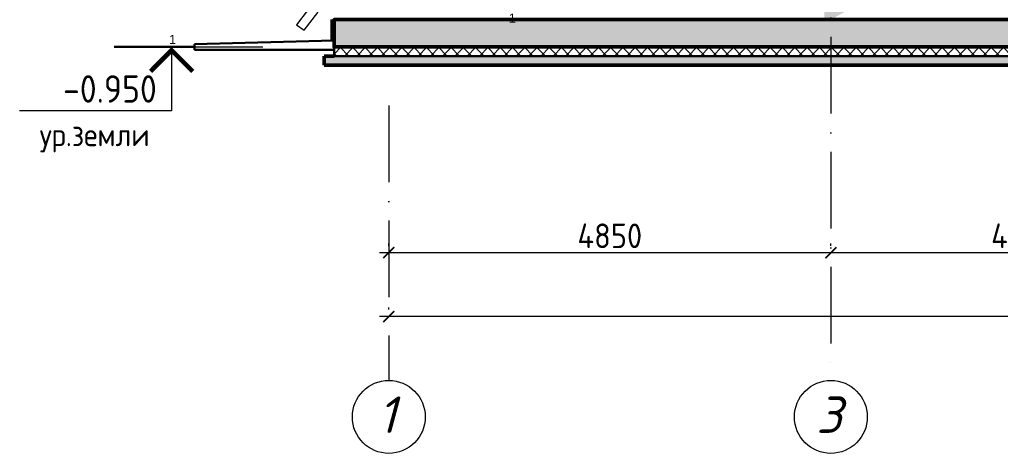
# Model space of a CAD drawing. Header units: millimetres. Extents: x 854812 to 1164625, y 589925 to 823301.
# Drawn here: x 854812 to 865572, y 751241 to 755996 of the extents above; entities that cross this region are included whole.
import ezdxf
from ezdxf.enums import TextEntityAlignment as Align

# ---------------------------------------------------------------- set-up
doc = ezdxf.new("R2010")
doc.units = ezdxf.units.MM
doc.linetypes.add('ACAD_ISO10W100', pattern=[18, 12, -3, 0, -3])
doc.linetypes.add('JIS_08_15', pattern=[17.25, 15, -0.75, 0.75, -0.75])
doc.layers.get('Defpoints').update_dxf_attribs({"color": 40})
for name, color, linetype, lineweight in [('АР_Текст_отметки высот', 95, 'Continuous', 9), ('оси', 50, 'JIS_08_15', 9), ('перекрытия', 36, 'Continuous', 30), ('размеры', 215, 'Continuous', 13), ('стены', 172, 'Continuous', 30), ('текст', 7, 'Continuous', 13), ('ФАСАД', 7, 'Continuous', 13), ('фундаменты', 52, 'Continuous', 50), ('ШТРИХ', 142, 'Continuous', 13)]:
    doc.layers.add(name, color=color, linetype=linetype, lineweight=lineweight)
doc.styles.add('GOST 2.304', font='isocpeur.ttf', dxfattribs={"width": 0.9})
doc.styles.add('Isocpeur', font='isocpeui.ttf')
doc.styles.get("Standard").update_dxf_attribs({"font": 'arial.ttf'})
doc.dimstyles.new('1', dxfattribs={"dimscale": 100, "dimtxt": 2.7, "dimasz": 1.2, "dimexe": 1, "dimexo": 1, "dimgap": 0.5, "dimtad": 1, "dimdec": 0, "dimzin": 0, "dimdsep": 46, "dimtxsty": 'GOST 2.304', "dimblk": 'ARCHTICK', "dimcen": 0.09, "dimdle": 1, "dimclrd": 256, "dimclre": 256, "dimclrt": 7, "dimadec": 0, "dimazin": 0, "dimtfac": 1, "dimtdec": 0, "dimtmove": 1, "dimatfit": 3, "dimldrblk": 'ARCHTICK', "dimfxl": 100, "dimtolj": 1, "dimtzin": 0, "dimlwd": 5, "dimlwe": 5, "dimarcsym": 1})

# ---------------------------------------------------------------- blocks, each defined once
blk = doc.blocks.new('_ArchTick')
at = {"color": 0, "linetype": 'ByBlock', "const_width": 0.15}
blk.add_lwpolyline([(-0.5, -0.5), (0.5, 0.5)], dxfattribs=at)
blk = doc.blocks.new('*D387')
at = {"layer": 'Defpoints', "color": 0}
for p in [(858862, 752741), (858862, 752718), (876032, 752718)]:
    blk.add_point(p, dxfattribs=at)
at = {"layer": 'размеры', "lineweight": 5}
for p, q in [((858862, 752818), (858862, 752841)), ((876032, 752818), (876032, 752841)), ((876132, 752741), (858762, 752741))]:
    blk.add_line(p, q, dxfattribs=at)
at = {"layer": 'размеры', "lineweight": 5, "xscale": 120, "yscale": 120, "zscale": 120, "rotation": 180}
blk.add_blockref('_ArchTick', (858862, 752741), dxfattribs=at)
at = {"layer": 'размеры', "lineweight": 5, "xscale": 120, "yscale": 120, "zscale": 120}
blk.add_blockref('_ArchTick', (876032, 752741), dxfattribs=at)
at = {"layer": 'размеры', "color": 7, "insert": (867278, 752926), "char_height": 270, "attachment_point": 5, "style": 'GOST 2.304'}
blk.add_mtext('\\A1;17170', dxfattribs=at)
blk = doc.blocks.new('*D390')
at = {"layer": 'Defpoints', "color": 0}
for p in [(863712, 753441), (863712, 753418), (867822, 753418)]:
    blk.add_point(p, dxfattribs=at)
at = {"layer": 'размеры', "lineweight": 5}
for p, q in [((863712, 753518), (863712, 753541)), ((867822, 753518), (867822, 753541)), ((867922, 753441), (863612, 753441))]:
    blk.add_line(p, q, dxfattribs=at)
at = {"layer": 'размеры', "lineweight": 5, "xscale": 120, "yscale": 120, "zscale": 120, "rotation": 180}
blk.add_blockref('_ArchTick', (863712, 753441), dxfattribs=at)
at = {"layer": 'размеры', "lineweight": 5, "xscale": 120, "yscale": 120, "zscale": 120}
blk.add_blockref('_ArchTick', (867822, 753441), dxfattribs=at)
at = {"layer": 'размеры', "color": 7, "insert": (865767, 753626), "char_height": 270, "attachment_point": 5, "style": 'GOST 2.304'}
blk.add_mtext('\\A1;4110', dxfattribs=at)
blk = doc.blocks.new('*D391')
at = {"layer": 'Defpoints', "color": 0}
for p in [(858862, 753441), (858862, 753418), (863712, 753418)]:
    blk.add_point(p, dxfattribs=at)
at = {"layer": 'размеры', "lineweight": 5}
for p, q in [((858862, 753518), (858862, 753541)), ((863712, 753518), (863712, 753541)), ((863812, 753441), (858762, 753441))]:
    blk.add_line(p, q, dxfattribs=at)
at = {"layer": 'размеры', "lineweight": 5, "xscale": 120, "yscale": 120, "zscale": 120, "rotation": 180}
blk.add_blockref('_ArchTick', (858862, 753441), dxfattribs=at)
at = {"layer": 'размеры', "lineweight": 5, "xscale": 120, "yscale": 120, "zscale": 120}
blk.add_blockref('_ArchTick', (863712, 753441), dxfattribs=at)
at = {"layer": 'размеры', "color": 7, "insert": (861287, 753626), "char_height": 270, "attachment_point": 5, "style": 'GOST 2.304'}
blk.add_mtext('\\A1;4850', dxfattribs=at)
blk = doc.blocks.new('*U353')
at = {"color": 7, "linetype": 'Continuous', "lineweight": 15}
for p, q in [((-12, 0), (-10, 0)), ((-10, 0), (-10, -7)), ((-10, 0), (0, 0)), ((-10, -7), (-26.68, -7))]:
    blk.add_line(p, q, dxfattribs=at)
at = {"color": 7, "linetype": 'Continuous', "lineweight": 15, "const_width": 0.5}
blk.add_lwpolyline([(-7.67, -2.68), (-10, -0.35), (-12.32, -2.68)], dxfattribs=at)
at = {"color": 7, "linetype": 'Continuous', "lineweight": 15, "style": 'GOST 2.304', "width": 0.9, "flags": 8}
blk.add_attdef('+OTM', text='', height=3, rotation=360, dxfattribs=at).set_placement((-20.16, -7), align=Align.BOTTOM_LEFT)
at = {"color": 7, "linetype": 'Continuous', "lineweight": 15, "flags": 8}
blk.add_attdef('YRZ', text='', height=3, rotation=360, dxfattribs=at).set_placement((-21.03, -11.62), align=Align.BOTTOM_LEFT)
at = {"layer": 'Defpoints', "color": 5, "linetype": 'Continuous', "flags": 8}
blk.add_attdef('M', text='', height=1, rotation=360, dxfattribs=at).set_placement((-9.9, 1.33), align=Align.TOP_CENTER)
blk = doc.blocks.new('*U408')
at = {"color": 7, "linetype": 'Continuous', "lineweight": 15}
for p, q in [((10, 0), (10, 7)), ((10, 7), (25.36, 7)), ((10, 0), (0, 0)), ((12, 0), (10, 0))]:
    blk.add_line(p, q, dxfattribs=at)
at = {"color": 7, "linetype": 'Continuous', "lineweight": 15, "const_width": 0.5}
blk.add_lwpolyline([(7.67, 2.67), (10, 0.35), (12.32, 2.67)], dxfattribs=at)
at = {"color": 7, "linetype": 'Continuous', "lineweight": 15, "style": 'GOST 2.304', "width": 0.9, "flags": 8}
blk.add_attdef('+OTM', text='', height=3, dxfattribs=at).set_placement((11.65, 7), align=Align.BOTTOM_LEFT)
at = {"layer": 'Defpoints', "color": 5, "linetype": 'Continuous', "flags": 8}
blk.add_attdef('M', text='', height=1, rotation=360, dxfattribs=at).set_placement((10, -0.33), align=Align.TOP_CENTER)

msp = doc.modelspace()

# ---------------------------------------------------------------- hatches: boundary and pattern name
at = {"layer": 'ШТРИХ', "ltscale": 0.1}
h = msp.add_hatch(dxfattribs=at)
h.set_pattern_fill('ANSI35', color=256, scale=15, style=0)
h.paths.add_polyline_path([(867442.4, 756496), (864241.5, 756496), (864241.5, 756329.3), (863941.5, 756329.3), (863941.5, 756162.6), (863712.4, 756162.6), (863712.4, 755996.1), (864342.2, 756346), (867442.4, 756346)], flags=17)
h.paths.add_polyline_path([(863712.4, 756162.6), (863641.5, 756162.6), (863641.5, 755996), (863712.1, 755996), (863712.4, 755996.1)])
h.paths.add_polyline_path([(863712.4, 755996), (858262.1, 755996), (858262.1, 755696), (863712.4, 755696)])
h.paths.add_polyline_path([(867822.4, 756496), (867442.4, 756496), (867442.4, 755996), (863712.4, 755996), (863712.4, 755696), (867822.4, 755696)])
h.paths.add_polyline_path([(870612.4, 755996), (867822.4, 755996), (867822.4, 755696), (870612.4, 755696)])
h.paths.add_polyline_path([(870612.4, 755596), (867822.4, 755596), (867822.4, 755496), (870612.4, 755496)])
h.paths.add_polyline_path([(867822.4, 755596), (863712.4, 755596), (863712.4, 755496), (867822.4, 755496)])
h.paths.add_polyline_path([(863712.4, 755596), (858262.1, 755596), (858154.1, 755596), (858154.1, 755496), (863712.4, 755496)])
h.paths.add_polyline_path([(874832.4, 755996), (870992.4, 755996), (870992.4, 756496), (870612.4, 756496), (870612.4, 755996), (870612.4, 755696), (874832.4, 755696)])
h.paths.add_polyline_path([(874832.4, 755596), (870612.4, 755596), (870612.4, 755496), (874832.4, 755496)])
h.paths.add_polyline_path([(875540.6, 755596), (875432.6, 755596), (874832.4, 755596), (874832.4, 755496), (875540.6, 755496)])
h.paths.add_polyline_path([(875332.6, 756296), (875432.6, 756296), (875432.6, 756496), (875372.4, 756496), (874832.6, 756496), (874832.6, 755996), (874832.4, 755996), (874832.4, 755696), (875332.6, 755696)])
h = msp.add_hatch(dxfattribs=at)
h.set_pattern_fill('ANSI37', color=256, scale=30, style=0)
h.paths.add_polyline_path([(875432.6, 756296), (875332.6, 756296), (875332.6, 755696), (874832.4, 755696), (874832.4, 755596), (875432.6, 755596)])
h.paths.add_polyline_path([(874832.4, 755696), (858262.1, 755696), (858262.1, 755596), (874832.4, 755596)])

# ---------------------------------------------------------------- linework, layer by layer
at = {"layer": 'оси', "color": 7, "linetype": 'ACAD_ISO10W100', "ltscale": 70}
for p, q in [((863712.4, 759586.4, 0), (863712.4, 752041.3, 0)), ((858862.1, 755053.9, 0), (858862.3, 752041.3, 0))]:
    msp.add_line(p, q, dxfattribs=at)
at = {"layer": 'перекрытия', "ltscale": 50, "elevation": 0}
for points in [[(858232.1, 755996), (858232.1, 755766)], [(858262.1, 755796), (858262.1, 755796), (858262.1, 755596), (875432.6, 755596)]]:
    msp.add_lwpolyline(points, dxfattribs=at)
at = {"layer": 'стены', "ltscale": 0.1}
for p, q in [((858262.1, 755766.7, 0), (856732.1, 755727, 0)), ((856732.1, 755727, 0), (856732.1, 755664.4, 0)), ((855847.6, 755696, 0), (856732.1, 755696, 0)), ((856732.1, 755664.4, 0), (858262.1, 755664.4, 0))]:
    msp.add_line(p, q, dxfattribs=at)
at = {"layer": 'текст', "color": 7}
for centre in [(858862.3, 751641.3, 0), (863712.4, 751641.3, 0)]:
    msp.add_circle(centre, 400, dxfattribs=at)
at = {"layer": 'ФАСАД', "color": 7, "ltscale": 0.4, "elevation": 0}
msp.add_lwpolyline([(857978, 758991), (857978, 756105.6), (857851.3, 755939.9), (857934, 755879.2), (858083.8, 756075.2), (858083.8, 759030.4)], dxfattribs=at)
at = {"layer": 'фундаменты', "ltscale": 75}
for p, q in [((858154.1, 755596, 0), (858154.1, 755496, 0)), ((858154.1, 755596, 0), (858262.1, 755596, 0)), ((858154.1, 755496, 0), (874770.3, 755496, 0)), ((858924.4, 755496, 0), (875540.6, 755496, 0))]:
    msp.add_line(p, q, dxfattribs=at)
at = {"layer": 'фундаменты', "ltscale": 75, "elevation": 0}
for points in [[(858262.1, 755696), (858262.1, 755696), (858262.1, 755695.8), (858262.1, 755996), (858262.1, 755996), (858262.1, 755996), (867442.4, 755996)], [(875332.6, 755696), (858262.1, 755696)]]:
    msp.add_lwpolyline(points, dxfattribs=at)

# ---------------------------------------------------------------- block references
at = {"layer": 'АР_Текст_отметки высот', "xscale": 100, "yscale": 100, "zscale": 100}
msp.add_blockref('*U408', (859217.5, 756096, 0), dxfattribs=at).add_auto_attribs({'+OTM': '-0.550', 'M': '1'})
at = {"layer": 'АР_Текст_отметки высот'}
ref = msp.add_blockref('*U353', (857479.2, 755696, 0), dxfattribs=dict(at, xscale=100, yscale=100, zscale=100))
ref.add_attrib('+OTM', '-0.950', dxfattribs={"layer": '0', "color": 7, "linetype": 'Continuous', "lineweight": 15, "height": 300, "rotation": 360, "style": 'GOST 2.304', "width": 0.9, "flags": 8}).set_placement((855288, 754996, 0), align=Align.BOTTOM_LEFT)
ref.add_attrib('YRZ', 'ур.земли', dxfattribs={"layer": '0', "color": 7, "linetype": 'Continuous', "lineweight": 15, "height": 250, "rotation": 360, "style": 'GOST 2.304', "width": 0.9, "flags": 8}).set_placement((855032.7, 754533.5, 0), align=Align.BOTTOM_LEFT)
ref.add_attrib('M', '1', dxfattribs={"layer": 'Defpoints', "color": 5, "linetype": 'Continuous', "height": 100, "rotation": 360, "flags": 8}).set_placement((856489.6, 755828.9, 0), align=Align.TOP_CENTER)

# ---------------------------------------------------------------- texts
at = {"layer": 'текст', "color": 7, "style": 'Isocpeur'}
for s, p in [('1', (858842.7, 751464.9, 0)), ('3', (863692.7, 751464.9, 0))]:
    msp.add_text(s, height=400, dxfattribs=at).set_placement(p, align=Align.CENTER)

# ---------------------------------------------------------------- dimensions: what is measured, and where the dimension line sits
at = {"layer": 'размеры'}
for base, p1, p2, picture, middle in [((858862.3, 753441.3, 0), (863712.4, 753418.1, 0), (858862.3, 753418.1, 0), '*D391', (861287.3, 753626.3, 0)), ((863712.4, 753441.3, 0), (867822.4, 753418.1, 0), (863712.4, 753418.1, 0), '*D390', (865767.4, 753626.3, 0))]:
    dim = msp.add_linear_dim(base=base, p1=p1, p2=p2, angle=180, dimstyle='1', dxfattribs=at)
    dim.commit()
    dim.dimension.update_dxf_attribs({"geometry": picture, "text_midpoint": middle})
dim = msp.add_linear_dim(base=(858862.3, 752741.3, 0), p1=(876032.4, 752718.1, 0), p2=(858862.3, 752718.1, 0), angle=180, dimstyle='1', dxfattribs=at)
dim.commit()
dim.dimension.update_dxf_attribs({"geometry": '*D387', "text_midpoint": (867278.1, 752741.3, 0), "dimtype": 160})

doc.saveas('drawing.dxf')
